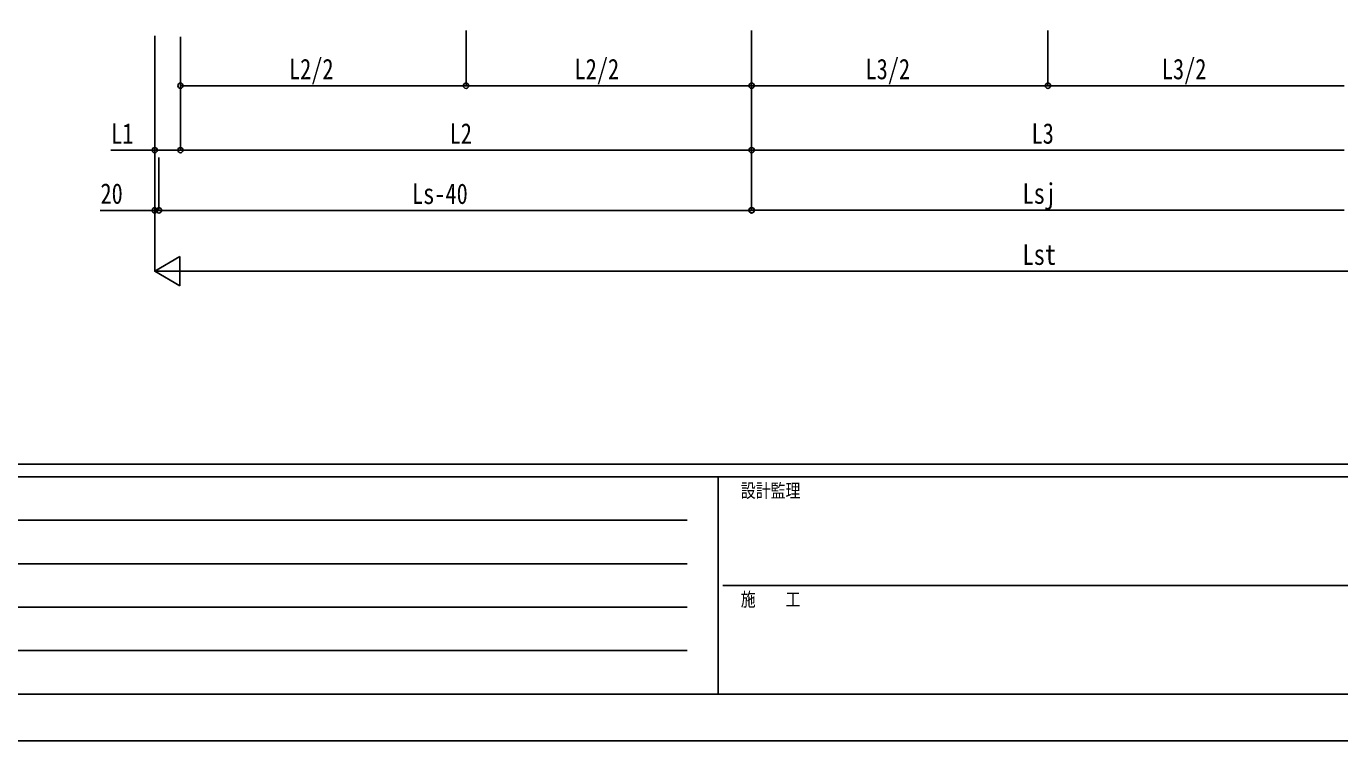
# Model space of a CAD drawing. Units: millimetres, scale not verified. Extents: x -12615 to 12615, y -8910 to 8910.
# Drawn here: x -7258 to -911, y -8910 to -5459 of the extents above; entities that cross this region are included whole.
import ezdxf
from ezdxf.enums import TextEntityAlignment as Align

# ---------------------------------------------------------------- set-up
doc = ezdxf.new("R2010")
doc.units = ezdxf.units.MM
doc.header["$LTSCALE"] = 40
doc.layers.add('0-6_YKK_D', color=6, linetype='Continuous')
doc.layers.add('0-7_YKK_ZWAK', color=7, linetype='Continuous')
doc.styles.add('ＭＳ ゴシック', font='')
doc.styles.get('ＭＳ ゴシック').set_extended_font_data('MS Gothic')

msp = doc.modelspace()

# ---------------------------------------------------------------- linework, layer by layer
at = {"layer": '0-6_YKK_D'}
for p, q in [((-6636.79, -5505.89), (-6636.79, -6058.41)), ((-6636.79, -5505.89), (-6636.79, -6349.41)), ((-6636.79, -5508.89), (-6636.79, -6643.2)), ((-6512.79, -5510.98), (-6512.79, -6058.41)), ((-6512.79, -5510.98), (-6512.79, -5747.2)), ((-6512.79, -5513.66), (-6512.79, -6058.41)), ((-5132.79, -5479.47), (-5132.79, -5747.2)), ((-5132.79, -5479.47), (-5132.79, -5747.2)), ((-3752.79, -5479.47), (-3752.79, -6349.41)), ((-3752.79, -5479.47), (-3752.79, -6058.41)), ((-3752.79, -5480.47), (-3752.79, -6058.41)), ((-3752.79, -5510.98), (-3752.79, -5747.2)), ((-3752.79, -5510.98), (-3752.79, -5747.2)), ((-2320.79, -5479.47), (-2320.79, -5747.2)), ((-2320.79, -5479.47), (-2320.79, -5747.2)), ((-6512.79, -5746.2), (-5132.79, -5746.2)), ((-3752.79, -5746.2), (-5132.79, -5746.2)), ((-3752.79, -5746.2), (-2320.79, -5746.2)), ((-888.79, -5746.2), (-2320.79, -5746.2)), ((-3752.79, -6057.41), (-6512.79, -6057.41)), ((-888.79, -6057.41), (-3752.79, -6057.41)), ((-6616.79, -6093.78), (-6616.79, -6349.41)), ((-6616.79, -6093.78), (-6616.79, -6349.41)), ((-3752.79, -6093.78), (-3752.79, -6348.41)), ((-6616.79, -6348.41), (-3752.79, -6348.41)), ((-888.79, -6347.41), (-3752.79, -6347.41)), ((-6636.79, -6642.2), (-6515, -6571.89)), ((-6515, -6712.51), (-6515, -6571.89)), ((-6636.79, -6642.2), (-6515, -6712.51)), ((-6636.79, -6642.2), (-6393.22, -6642.2)), ((-6496.16, -6642.2), (1854.59, -6642.2))]:
    msp.add_line(p, q, dxfattribs=at)
for points in [[(-6512.79, -6057.41), (-6636.79, -6057.41), (-6848.79, -6057.41)], [(-6616.79, -6348.41), (-6636.79, -6348.41), (-6901.19, -6348.41)]]:
    msp.add_lwpolyline(points, dxfattribs=at)
for centre in [(-6512.79, -5746.2), (-5132.79, -5746.2), (-5132.79, -5746.2), (-3752.79, -5746.2), (-3752.79, -5746.2), (-2320.79, -5746.2), (-2320.79, -5746.2), (-6636.79, -6057.41), (-6512.79, -6057.41), (-6512.79, -6057.41), (-3752.79, -6057.41), (-3752.79, -6057.41), (-6636.79, -6348.41), (-6616.79, -6348.41), (-6616.79, -6348.41), (-3752.79, -6347.41), (-3752.79, -6348.41)]:
    msp.add_circle(centre, 12.75, dxfattribs=at)
at = {"layer": '0-7_YKK_ZWAK'}
for p, q in [((11685.06, -7575), (-11714.94, -7575)), ((-3914.94, -7635), (-11714.94, -7635)), ((-3914.94, -7635), (-3914.94, -8685)), ((-14.94, -7635), (-3914.94, -7635)), ((-11587.44, -7845), (-4064.94, -7845)), ((-11587.44, -8055), (-4064.94, -8055)), ((-3892.44, -8160), (-14.94, -8160)), ((-11587.44, -8265), (-4064.94, -8265)), ((-11587.44, -8475), (-4064.94, -8475)), ((-11714.94, -8685), (-3914.94, -8685)), ((-3914.94, -8685), (-14.94, -8685))]:
    msp.add_line(p, q, dxfattribs=at)
msp.add_lwpolyline([(-12615, -8910), (12615, -8910), (12615, 8910), (-12615, 8910)], close=True, dxfattribs=at)

# ---------------------------------------------------------------- texts
at = {"layer": '0-6_YKK_D', "style": 'ＭＳ ゴシック', "width": 0.8}
for s, p in [('L2/2', (-5988.39, -5744.9)), ('L2/2', (-4608.39, -5744.9)), ('L3/2', (-3202.39, -5744.9)), ('L3/2', (-1770.39, -5744.9)), ('L1', (-6847.49, -6056.11)), ('L2', (-5211.99, -6056.11)), ('L3', (-2399.99, -6056.11)), ('20', (-6899.19, -6346.41)), ('Ls-40', (-5393.59, -6347.11)), ('Lsj', (-2443.19, -6346.11)), ('Lst', (-2443.19, -6641.2))]:
    msp.add_text(s, height=98.97, dxfattribs=at).set_placement(p, align=Align.BOTTOM_LEFT)
at = {"layer": '0-7_YKK_ZWAK', "style": 'ＭＳ ゴシック', "width": 0.8}
for s, p in [('設計監理', (-3804.94, -7755)), ('施\u3000\u3000工', (-3804.94, -8280))]:
    msp.add_text(s, height=65.98, dxfattribs=at).set_placement(p, align=Align.BOTTOM_LEFT)

doc.saveas('drawing.dxf')
